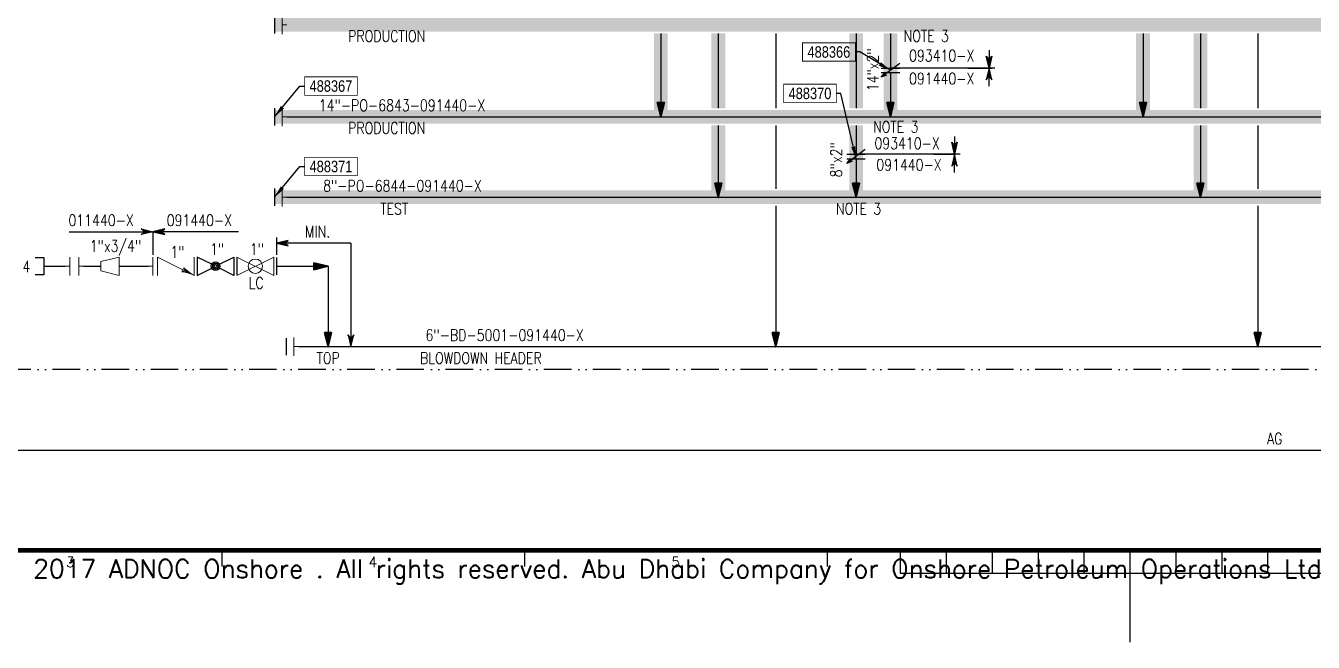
# Model space of a CAD drawing. Header units: millimetres. Extents: x -287 to 5653, y -5 to 599.
# Drawn here: x 185 to 465.4, y -5 to 129.1 of the extents above; entities that cross this region are included whole.
import ezdxf
from ezdxf.enums import TextEntityAlignment as Align

# ---------------------------------------------------------------- set-up
doc = ezdxf.new("R2010")
doc.units = ezdxf.units.MM
doc.header["$LTSCALE"] = 6
doc.linetypes.add('SKIDX2', pattern=[1.75, 1, -0.25, 0, -0.25, 0, -0.25])
for name, color, linetype in [('BORDER1', 3, 'CONTINUOUS'), ('BORDER2', 7, 'CONTINUOUS'), ('DIM_TAG', 5, 'CONTINUOUS'), ('GRID', 7, 'CONTINUOUS'), ('MAJOR', 42, 'CONTINUOUS'), ('MINOR', 152, 'CONTINUOUS'), ('PID', 82, 'CONTINUOUS'), ('SKID', 6, 'SKIDX2'), ('TEXT', 42, 'CONTINUOUS'), ('TEXT_TAG', 10, 'CONTINUOUS')]:
    doc.layers.add(name, color=color, linetype=linetype)
doc.layers.add('HIGHLITED LINE', color=2, linetype='CONTINUOUS', transparency=0.6)
doc.styles.add('ROMANC', font='ROMANC.shx', dxfattribs={"width": 0.8, "height": 5})
doc.styles.add('ROMANS', font='ROMANS', dxfattribs={"width": 0.8, "height": 2.5})
doc.styles.add('ROMANT', font='ROMANT.shx', dxfattribs={"width": 0.8, "height": 4})
doc.styles.get("Standard").update_dxf_attribs({"font": 'txt.shx', "width": 0.8})
doc.styles.add('TAG', font='arial.ttf', dxfattribs={"width": 0.8})
doc.styles.add('TXT', font='txt.shx')
doc.dimstyles.get("Standard").update_dxf_attribs({"dimscale": 15, "dimtxt": 0.18, "dimasz": 0.18, "dimexe": 0.18, "dimexo": 0.0625, "dimgap": 0.09, "dimtad": 0, "dimtih": 1, "dimtoh": 1, "dimdec": 4, "dimzin": 0, "dimdsep": 46, "dimtxsty": 'Standard', "dimcen": 0.09, "dimadec": 0, "dimazin": 0, "dimtfac": 1, "dimtdec": 4, "dimtofl": 0, "dimtmove": 0, "dimatfit": 3, "dimfxl": 1, "dimtolj": 1, "dimtzin": 0, "dimarcsym": 0})
pattern_1 = [(0, (21.6977, 11.805), (0, 3.125), [])]
pattern_2 = [(0, (21.0576, 11.805), (0, 3.125), [])]

# ---------------------------------------------------------------- blocks, each defined once
blk = doc.blocks.new('AD_INSULATING FLANGE', base_point=(0.16, 0))
at = {"layer": 'PID'}
for points in [[(0.24, 0.08), (0.203, 0.05), (0.219, 0.052), (0.221, 0.035)], [(0.203, 0.05), (0.219, 0.052), (0.221, 0.035), (0.24, 0.08)]]:
    blk.add_hatch(color=256, dxfattribs=at).paths.add_polyline_path(points, flags=0)
for p, q in [((0.12, -0.08), (0.24, 0.08)), ((0.16, 0.08), (0.16, -0.08)), ((0.2, 0.08), (0.2, -0.08)), ((0.24, 0.08), (0.203, 0.05)), ((0.203, 0.05), (0.219, 0.052)), ((0.219, 0.052), (0.221, 0.035)), ((0.221, 0.035), (0.24, 0.08))]:
    blk.add_line(p, q, dxfattribs=at)
for points in [[(0.24, 0.08), (0.203, 0.05), (0.219, 0.052), (0.221, 0.035)], [(0.203, 0.05), (0.219, 0.052), (0.221, 0.035), (0.24, 0.08)]]:
    blk.add_lwpolyline(points, close=True, dxfattribs=at)
blk = doc.blocks.new('FLANGE BLIND WITHOUT TAP', base_point=(0.012, 0))
at = {"layer": 'PID'}
blk.add_line((0.025, -0.075), (0.025, 0.075), dxfattribs=at)
blk = doc.blocks.new('AD_FLANGE WITH IMPLIED GASKET')
at = {"layer": 'PID', "lineweight": 13}
for p, q in [((0, 0), (-0.04, 0)), ((0, -0.08), (0, 0.08))]:
    blk.add_line(p, q, dxfattribs=at)
blk = doc.blocks.new('HOSE CONNECTION', base_point=(-0.062, 0))
at = {"layer": 'PID'}
for p, q in [((-0.05, 0.075), (-0.125, 0.075)), ((-0.05, -0.075), (-0.05, 0.075)), ((-0.05, 0), (0, 0)), ((-0.125, -0.075), (-0.05, -0.075))]:
    blk.add_line(p, q, dxfattribs=at)
blk = doc.blocks.new('CONCENTRIC')
at = {"layer": 'PID', "lineweight": 13}
for p, q in [((-0.08, -0.08), (-0.08, 0.08)), ((-0.08, 0.08), (0.08, 0.04)), ((0.08, 0.04), (0.08, -0.04)), ((0.08, -0.04), (-0.08, -0.08))]:
    blk.add_line(p, q, dxfattribs=at)
blk = doc.blocks.new('AD_CHECK VALVE')
at = {"layer": 'PID', "lineweight": 13}
for p, q in [((-0.16, 0.08), (0.16, -0.08)), ((-0.16, -0.08), (-0.16, 0.08)), ((0.16, -0.08), (0.16, 0.08)), ((0.053, -0.048), (0.07, -0.014)), ((0.053, -0.048), (0.083, -0.041)), ((0.105, -0.053), (0.053, -0.048)), ((0.083, -0.041), (0.07, -0.014)), ((0.07, -0.014), (0.105, -0.053))]:
    blk.add_line(p, q, dxfattribs=at)
for centre, start, end in [((-0.003, -0.431), 66.7993, 81.7792), ((0.343, 0.261), 225.0907, 240.0706)]:
    blk.add_arc(centre, 0.387, start, end, dxfattribs=at)
blk = doc.blocks.new('FLANGE BLIND', base_point=(0.012, 0))
at = {"layer": 'PID', "lineweight": 13}
blk.add_line((0.025, -0.075), (0.025, 0.075), dxfattribs=at)
blk = doc.blocks.new('AD_GLOBE VALVE')
at = {"layer": 'PID'}
for p, q in [((-0.034, 0.017), (-0.16, 0.08)), ((-0.16, 0.08), (-0.16, -0.08)), ((0.034, 0.017), (0.16, 0.08)), ((0.16, 0.08), (0.16, -0.08)), ((-0.16, -0.08), (-0.034, -0.017)), ((0.16, -0.08), (0.034, -0.017))]:
    blk.add_line(p, q, dxfattribs=at)
for centre, radius in [((0, 0), 0.0375), ((0, 0), 0.0255), ((-0.001, 0), 0.0135)]:
    blk.add_circle(centre, radius, dxfattribs=at)
blk = doc.blocks.new('AD_BALL VALVE')
at = {"layer": 'PID', "lineweight": 13}
for p, q in [((0.16, -0.08), (-0.16, 0.08)), ((-0.16, -0.08), (0.16, 0.08)), ((-0.159, 0.08), (-0.159, -0.08)), ((0.16, 0.08), (0.16, -0.08))]:
    blk.add_line(p, q, dxfattribs=at)
blk.add_circle((0, 0), 0.0625, dxfattribs=at)
blk = doc.blocks.new('FLANGE')
at = {"layer": 'PID'}
for p, q in [((0, 0), (-0.05, 0)), ((0, -0.075), (0, 0.075))]:
    blk.add_line(p, q, dxfattribs=at)
blk = doc.blocks.new('*U20')
at = {"layer": 'BORDER1', "color": 154, "true_color": 0x1859a9, "const_width": 1}
blk.add_lwpolyline([(0, 564), (796, 564), (796, 0), (0, 0)], close=True, dxfattribs=at)
at = {"layer": 'BORDER2', "color": 154, "true_color": 0x1859a9, "style": 'ROMANS'}
blk.add_text('2017 ADNOC Onshore . All rights reserved. Abu Dhabi Company for Onshore Petroleum Operations Ltd. Restricted Circulation', height=4, dxfattribs=at).set_placement((328, -2), align=Align.TOP_CENTER)
at = {"layer": 'BORDER2', "flags": 8}
for tag, height, style, p in [('REV4', 2.7, 'ROMANS', (662.76, 139.68)), ('REV3', 2.7, 'ROMANS', (662.76, 132.68)), ('REV2', 2.7, 'ROMANS', (662.76, 125.68)), ('REV', 2.7, 'ROMANS', (662.76, 118.68)), ('RE4', 7, 'ROMANT', (745.34, 6.15))]:
    blk.add_attdef(tag, text='', height=height, dxfattribs=dict(at, style=style)).set_placement(p, align=Align.CENTER)
at = {"layer": 'BORDER2', "style": 'ROMANS', "width": 4.59626}
for tag, p, p2 in [('DATE4', (668.47, 139.68), (681.47, 139.68)), ('DATE3', (668.47, 132.68), (681.47, 132.68)), ('DATE2', (668.47, 125.68), (681.47, 125.68)), ('DATE', (668.47, 118.68), (681.47, 118.68))]:
    blk.add_attdef(tag, text='', height=2.7, dxfattribs=at).set_placement(p, p2, align=Align.FIT)
at = {"layer": 'BORDER2'}
for tag, height, style, p in [('DRN4', 2.7, 'ROMANS', (689.55, 139.68)), ('CHD4', 2.7, 'ROMANS', (701.61, 139.68)), ('APD4', 2.7, 'ROMANS', (713.32, 139.68)), ('DRN3', 2.7, 'ROMANS', (689.55, 132.68)), ('CHD3', 2.7, 'ROMANS', (701.61, 132.68)), ('APD3', 2.7, 'ROMANS', (713.32, 132.68)), ('DRN2', 2.7, 'ROMANS', (689.55, 125.68)), ('CHD2', 2.7, 'ROMANS', (701.61, 125.68)), ('APD2', 2.7, 'ROMANS', (713.32, 125.68)), ('DRN', 2.7, 'ROMANS', (689.55, 118.68)), ('CHD', 2.7, 'ROMANS', (701.61, 118.68)), ('APD', 2.7, 'ROMANS', (713.32, 118.68)), ('CONS_CONT_VEND', 3.5, 'ROMANC', (726, 61.94))]:
    blk.add_attdef(tag, text='', height=height, dxfattribs=dict(at, style=style)).set_placement(p, align=Align.CENTER)
at = {"layer": 'BORDER2', "style": 'ROMANS', "width": 0.8}
for tag, p, height in [('1:X', (670.77, 103.49), 3), ('LOC', (709.61, 103.49), 3), ('PROJ_NO', (774.84, 103.49), 3), ('CONS_DRG_NO', (681.74, 53.26), 2.5)]:
    blk.add_attdef(tag, p, '', height=height, dxfattribs=at)
at = {"layer": 'BORDER2', "lineweight": 30, "width": 0.8, "flags": 104}
for tag, p in [('COMMENTS4', (720.55, 141.5)), ('COMMENTS3', (720.55, 134.5)), ('COMMENTS2', (720.55, 127.5)), ('COMMENTS', (720.55, 120.5))]:
    blk.add_attdef(tag, text='', height=2.2, dxfattribs=at).set_placement(p, align=Align.MIDDLE_LEFT)
at = {"layer": 'BORDER2', "style": 'ROMANS', "width": 0.8}
for tag, p in [('PROJECT_TITLE_1', (726, 45.91)), ('PROJECT_TITLE_2', (726, 40.58))]:
    blk.add_attdef(tag, text='', height=3.5, dxfattribs=at).set_placement(p, align=Align.MIDDLE)
at = {"layer": 'BORDER2', "style": 'ROMANT', "width": 0.8}
for tag, p in [('DRG_TITLE_1', (726, 29.73)), ('DRG_TITLE_2', (726, 23.03)), ('DRG_TITLE_3', (726, 16.33))]:
    blk.add_attdef(tag, text='', height=4, dxfattribs=at).set_placement(p, align=Align.CENTER)
at = {"layer": 'BORDER2', "style": 'ROMANT'}
for tag, p in [('AR', (668.95, 6.15)), ('PA', (683.03, 6.15)), ('DC', (697.09, 6.15)), ('TS', (775.94, 6.15))]:
    blk.add_attdef(tag, p, '', height=7, dxfattribs=at)
for tag, p in [('SRNO', (736.79, 6.15)), ('SH', (771.83, 6.2))]:
    blk.add_attdef(tag, text='', height=7, dxfattribs=at).set_placement(p, align=Align.RIGHT)
at = {"layer": 'BORDER2', "style": 'ROMANS', "flags": 2}
blk.add_attdef('TB_VERSION', text='', height=2, dxfattribs=at).set_placement((1, -1), align=Align.TOP_LEFT)
blk = doc.blocks.new('A$C30e92614')
at = {"layer": 'GRID'}
for p, q in [((227.75, 15), (227.75, 11.5)), ((293.667, 15), (293.667, 11.5)), ((359.583, 15), (359.583, 11.5)), ((375.5, 15), (375.5, 10)), ((385.5, 15), (385.5, 10)), ((395.5, 15), (395.5, 10)), ((405.5, 15), (405.5, 10)), ((415.5, 15), (415.5, 10)), ((425.5, 15), (425.5, -5)), ((435.5, 15), (435.5, 10)), ((445.5, 15), (445.5, 10)), ((455.5, 15), (455.5, 10)), ((375.5, 10), (475.5, 10))]:
    blk.add_line(p, q, dxfattribs=at)
at = {"layer": 'GRID', "style": 'TXT'}
for s, p in [('3', (193.7991, 11.35)), ('4', (259.7151, 11.35)), ('5', (325.6321, 11.35))]:
    blk.add_text(s, height=2.2, dxfattribs=at).set_placement(p)

msp = doc.modelspace()

# ---------------------------------------------------------------- hatches: boundary and pattern name
at = {"layer": 'PID', "linetype": 'Continuous', "lineweight": 0}
for points in [[(323.36, 109.31), (324.12, 112.41), (322.57, 112.41)], [(373.36, 109.31), (374.12, 112.41), (372.57, 112.41)], [(428.36, 109.31), (429.12, 112.41), (427.57, 112.41)], [(335.86, 91.81), (336.62, 94.91), (335.07, 94.91)], [(365.86, 91.81), (366.62, 94.91), (365.07, 94.91)], [(440.86, 91.81), (441.62, 94.91), (440.07, 94.91)], [(250.86, 76.81), (247.75, 77.57), (247.75, 76.02)], [(250.86, 59.31), (251.62, 62.41), (250.07, 62.41)], [(348.36, 59.31), (349.12, 62.41), (347.57, 62.41)], [(453.36, 59.31), (454.12, 62.41), (452.57, 62.41)]]:
    msp.add_hatch(color=256, dxfattribs=at).paths.add_polyline_path(points)
at = {"layer": 'TEXT'}
for points in [[(394.82, 119.93), (395.42, 122.53), (394.82, 121.73), (394.22, 122.53)], [(395.42, 117.33), (394.82, 119.93), (394.22, 117.33), (394.82, 118.13)], [(387.31, 101.18), (387.91, 103.78), (387.31, 102.98), (386.71, 103.78)], [(387.91, 98.58), (387.31, 101.18), (386.71, 98.58), (387.31, 99.38)], [(210.13, 84.91), (212.73, 84.31), (210.13, 83.71), (210.93, 84.31)], [(215.33, 84.91), (212.73, 84.31), (215.33, 83.71), (214.53, 84.31)], [(242.2, 82.41), (239.61, 81.81), (242.2, 81.21), (241.4, 81.81)], [(255.26, 61.88), (255.86, 59.28), (256.46, 61.88), (255.86, 61.08)]]:
    msp.add_hatch(color=256, dxfattribs=at).paths.add_polyline_path(points)
h = msp.add_hatch(dxfattribs=at)
h.set_pattern_fill('LINE', color=256, scale=25, style=0)
h.set_pattern_definition(pattern_1)
h.paths.add_polyline_path([(394.82, 119.93), (395.42, 122.53), (394.82, 121.73), (394.22, 122.53)])
h = msp.add_hatch(dxfattribs=at)
h.set_pattern_fill('LINE', color=256, scale=25, style=0)
h.set_pattern_definition(pattern_1)
h.paths.add_polyline_path([(395.42, 117.33), (394.82, 119.93), (394.22, 117.33), (394.82, 118.13)])
h = msp.add_hatch(dxfattribs=at)
h.set_pattern_fill('LINE', color=256, scale=25, style=0)
h.set_pattern_definition(pattern_2)
h.paths.add_polyline_path([(387.31, 101.18), (387.91, 103.78), (387.31, 102.98), (386.71, 103.78)])
h = msp.add_hatch(dxfattribs=at)
h.set_pattern_fill('LINE', color=256, scale=25, style=0)
h.set_pattern_definition(pattern_2)
h.paths.add_polyline_path([(387.91, 98.58), (387.31, 101.18), (386.71, 98.58), (387.31, 99.38)])
h = msp.add_hatch(dxfattribs=at)
h.set_pattern_fill('LINE', color=256, scale=25, style=0)
h.set_pattern_definition([(0, (18.355, 11.805), (0, 3.125), [])])
h.paths.add_polyline_path([(255.26, 61.88), (255.86, 59.28), (256.46, 61.88), (255.86, 61.08)])

# ---------------------------------------------------------------- linework, layer by layer
at = {"layer": 'DIM_TAG', "const_width": 0.17}
for points in [[(354.19, 121.42), (354.19, 125.42), (365.69, 125.42), (365.69, 121.42)], [(245.75, 114.01), (245.75, 118.01), (257.25, 118.01), (257.25, 114.01)], [(350.07, 112.41), (350.07, 116.41), (361.57, 116.41), (361.57, 112.41)], [(245.75, 96.51), (245.75, 100.51), (257.25, 100.51), (257.25, 96.51)]]:
    msp.add_lwpolyline(points, close=True, dxfattribs=at)
at = {"layer": 'HIGHLITED LINE', "const_width": 3}
for points in [[(310.86, 147.44), (310.86, 129.31)], [(380.86, 147.44), (380.86, 129.31)], [(415.86, 147.44), (415.86, 129.31)], [(239.21, 129.31), (644.36, 129.31)], [(323.36, 127.44), (323.36, 109.31)], [(335.86, 127.44), (335.86, 111.18)], [(365.86, 127.44), (365.86, 111.18)], [(373.36, 127.44), (373.36, 109.31)], [(428.36, 127.44), (428.36, 109.31)], [(440.86, 127.44), (440.86, 111.18)], [(239.21, 109.31), (644.36, 109.31)], [(335.86, 107.44), (335.86, 91.81)], [(365.86, 107.44), (365.86, 91.81)], [(440.86, 107.44), (440.86, 91.81)], [(239.21, 91.81), (644.36, 91.81)]]:
    msp.add_lwpolyline(points, dxfattribs=at)
at = {"layer": 'MAJOR'}
for points in [[(323.36, 127.44), (323.36, 109.31)], [(335.86, 127.44), (335.86, 111.18)], [(348.36, 127.44), (348.36, 111.18)], [(428.36, 127.44), (428.36, 109.31)], [(440.86, 127.44), (440.86, 111.18)], [(453.36, 127.44), (453.36, 111.18)], [(241.86, 109.31), (323.36, 109.31)], [(323.36, 109.31), (373.36, 109.31)], [(335.86, 107.44), (335.86, 91.81)], [(348.36, 107.44), (348.36, 93.68)], [(373.36, 109.31), (428.36, 109.31)], [(428.36, 109.31), (488.36, 109.31)], [(440.86, 107.44), (440.86, 91.81)], [(453.36, 107.44), (453.36, 93.68)], [(241.86, 91.81), (335.86, 91.81)], [(335.86, 91.81), (365.86, 91.81)], [(348.36, 89.94), (348.36, 59.31)], [(365.86, 91.81), (440.86, 91.81)], [(440.86, 91.81), (500.86, 91.81)], [(453.36, 89.94), (453.36, 59.31)], [(244.43, 59.31), (250.86, 59.31)], [(250.86, 59.31), (348.36, 59.31)], [(348.36, 59.31), (453.36, 59.31)], [(453.36, 59.31), (513.36, 59.31)]]:
    msp.add_lwpolyline(points, dxfattribs=at)
at = {"layer": 'MINOR'}
for points in [[(365.86, 127.44), (365.86, 111.18)], [(373.36, 127.44), (373.36, 119.93)], [(373.36, 118.93), (373.36, 109.31)], [(365.86, 107.44), (365.86, 101.18)], [(365.86, 100.18), (365.86, 91.81)], [(190.23, 76.81), (193.61, 76.81)], [(197.61, 76.81), (201.36, 76.81)], [(205.36, 76.81), (211.73, 76.81)], [(240.9, 76.81), (250.86, 76.81), (250.86, 59.31)], [(163.36, 36.81), (644.36, 36.81)]]:
    msp.add_lwpolyline(points, dxfattribs=at)
at = {"layer": 'PID', "linetype": 'Continuous', "lineweight": 35}
for p, q in [((322.57, 112.41), (323.36, 109.31)), ((324.12, 112.41), (322.57, 112.41)), ((323.36, 109.31), (324.12, 112.41)), ((372.57, 112.41), (373.36, 109.31)), ((374.12, 112.41), (372.57, 112.41)), ((373.36, 109.31), (374.12, 112.41)), ((427.57, 112.41), (428.36, 109.31)), ((429.12, 112.41), (427.57, 112.41)), ((428.36, 109.31), (429.12, 112.41)), ((335.07, 94.91), (335.86, 91.81)), ((336.62, 94.91), (335.07, 94.91)), ((335.86, 91.81), (336.62, 94.91)), ((365.07, 94.91), (365.86, 91.81)), ((366.62, 94.91), (365.07, 94.91)), ((365.86, 91.81), (366.62, 94.91)), ((440.07, 94.91), (440.86, 91.81)), ((441.62, 94.91), (440.07, 94.91)), ((440.86, 91.81), (441.62, 94.91)), ((247.75, 77.57), (247.75, 76.02)), ((250.86, 76.81), (247.75, 77.57)), ((247.75, 76.02), (250.86, 76.81)), ((250.07, 62.41), (250.86, 59.31)), ((251.62, 62.41), (250.07, 62.41)), ((250.86, 59.31), (251.62, 62.41)), ((347.57, 62.41), (348.36, 59.31)), ((349.12, 62.41), (347.57, 62.41)), ((348.36, 59.31), (349.12, 62.41)), ((452.57, 62.41), (453.36, 59.31)), ((454.12, 62.41), (452.57, 62.41)), ((453.36, 59.31), (454.12, 62.41))]:
    msp.add_line(p, q, dxfattribs=at)
at = {"layer": 'PID', "linetype": 'Continuous', "lineweight": 0}
for points in [[(323.36, 109.31), (324.12, 112.41), (322.57, 112.41)], [(373.36, 109.31), (374.12, 112.41), (372.57, 112.41)], [(428.36, 109.31), (429.12, 112.41), (427.57, 112.41)], [(335.86, 91.81), (336.62, 94.91), (335.07, 94.91)], [(365.86, 91.81), (366.62, 94.91), (365.07, 94.91)], [(440.86, 91.81), (441.62, 94.91), (440.07, 94.91)], [(250.86, 76.81), (247.75, 77.57), (247.75, 76.02)], [(250.86, 59.31), (251.62, 62.41), (250.07, 62.41)], [(348.36, 59.31), (349.12, 62.41), (347.57, 62.41)], [(453.36, 59.31), (454.12, 62.41), (452.57, 62.41)]]:
    msp.add_lwpolyline(points, close=True, dxfattribs=at)
at = {"layer": 'PID', "linetype": 'Continuous', "lineweight": 35}
for p in [(323.36, 109.31), (373.36, 109.31), (428.36, 109.31), (335.86, 91.81), (365.86, 91.81), (440.86, 91.81), (250.86, 59.31), (348.36, 59.31), (453.36, 59.31)]:
    msp.add_point(p, dxfattribs=at)
at = {"layer": 'SKID'}
msp.add_lwpolyline([(173.36, 54.31), (173.36, 164.31), (288.98, 164.31), (288.98, 516.81), (678.36, 516.81), (678.36, 54.31)], close=True, dxfattribs=at)
at = {"layer": 'TEXT'}
for p, q in [((394.82, 123.78), (394.82, 119.93)), ((394.22, 122.53), (394.82, 121.73)), ((394.82, 119.93), (394.22, 122.53)), ((394.82, 121.73), (395.42, 122.53)), ((395.42, 122.53), (394.82, 119.93)), ((394.82, 119.93), (375.86, 119.93)), ((390.23, 119.93), (395.45, 119.93)), ((394.82, 119.93), (394.22, 117.33)), ((394.22, 117.33), (394.82, 118.13)), ((396.07, 119.93), (394.82, 119.93)), ((395.42, 117.33), (394.82, 119.93)), ((394.82, 115.96), (394.82, 119.93)), ((394.82, 118.13), (395.42, 117.33)), ((386.71, 103.78), (387.31, 102.98)), ((387.31, 101.18), (386.71, 103.78)), ((387.31, 105.03), (387.31, 101.18)), ((387.31, 102.98), (387.91, 103.78)), ((387.91, 103.78), (387.31, 101.18)), ((387.31, 101.18), (368.36, 101.18)), ((382.73, 101.18), (387.31, 101.18)), ((387.31, 101.18), (386.71, 98.58)), ((388.56, 101.18), (387.31, 101.18)), ((387.91, 98.58), (387.31, 101.18)), ((387.31, 97.21), (387.31, 101.18)), ((386.71, 98.58), (387.31, 99.38)), ((387.31, 99.38), (387.91, 98.58)), ((194.5, 84.31), (212.73, 84.31)), ((210.93, 84.31), (210.13, 84.91)), ((210.13, 84.91), (212.73, 84.31)), ((210.13, 83.71), (210.93, 84.31)), ((212.73, 84.31), (210.13, 83.71)), ((215.33, 84.91), (212.73, 84.31)), ((212.73, 84.31), (212.73, 79.31)), ((212.73, 84.31), (215.33, 83.71)), ((231.36, 84.31), (212.73, 84.31)), ((214.53, 84.31), (215.33, 84.91)), ((215.33, 83.71), (214.53, 84.31)), ((239.61, 83.06), (239.61, 81.81)), ((242.2, 82.41), (239.61, 81.81)), ((239.61, 81.81), (239.61, 79.31)), ((239.61, 81.81), (242.2, 81.21)), ((255.86, 81.81), (239.61, 81.81)), ((241.4, 81.81), (242.2, 82.41)), ((242.2, 81.21), (241.4, 81.81)), ((255.86, 81.81), (255.86, 59.28)), ((255.86, 61.08), (255.26, 61.88)), ((255.26, 61.88), (255.86, 59.28)), ((256.46, 61.88), (255.86, 61.08)), ((255.86, 59.28), (256.46, 61.88))]:
    msp.add_line(p, q, dxfattribs=at)
for points in [[(395.42, 122.53), (394.82, 119.93), (394.22, 122.53), (394.82, 121.73)], [(395.42, 117.33), (394.82, 119.93), (394.22, 117.33), (394.82, 118.13)], [(387.91, 103.78), (387.31, 101.18), (386.71, 103.78), (387.31, 102.98)], [(387.91, 98.58), (387.31, 101.18), (386.71, 98.58), (387.31, 99.38)], [(210.13, 84.91), (212.73, 84.31), (210.13, 83.71), (210.93, 84.31)], [(215.33, 84.91), (212.73, 84.31), (215.33, 83.71), (214.53, 84.31)], [(242.2, 82.41), (239.61, 81.81), (242.2, 81.21), (241.4, 81.81)], [(255.26, 61.88), (255.86, 59.28), (256.46, 61.88), (255.86, 61.08)]]:
    msp.add_lwpolyline(points, close=True, dxfattribs=at)
for points in [[(390.23, 119.93), (373.36, 119.93)], [(382.73, 101.18), (365.86, 101.18)]]:
    msp.add_lwpolyline(points, dxfattribs=at)

# ---------------------------------------------------------------- block references
at = {"layer": 'BORDER2'}
msp.add_blockref('*U20', (30, 15), dxfattribs=at)
at = {"layer": 'GRID'}
msp.add_blockref('A$C30e92614', (0, 0), dxfattribs=at)
at = {"layer": 'PID', "linetype": 'Continuous', "yscale": 25, "zscale": 25}
for name, p, xscale, rotation in [('FLANGE BLIND WITHOUT TAP', (239.53, 129.31), 25, 180.0000000000119), ('AD_INSULATING FLANGE', (373.36, 119.93), -25, 90.0000000000059), ('FLANGE BLIND WITHOUT TAP', (239.53, 109.31), 25, 180.0000000000119), ('AD_INSULATING FLANGE', (365.86, 101.18), -25, 90.0000000000059), ('FLANGE BLIND WITHOUT TAP', (239.53, 91.81), 25, 180.0000000000119), ('AD_FLANGE WITH IMPLIED GASKET', (240.86, 91.81), 25, 180.0000000000119), ('HOSE CONNECTION', (188.67, 76.81), -25, 180), ('FLANGE BLIND', (222.05, 76.81), -25, 180), ('FLANGE BLIND', (230.7, 76.81), -25, 180), ('FLANGE', (239.65, 76.81), 25, 180.0000000000119)]:
    msp.add_blockref(name, p, dxfattribs=dict(at, xscale=xscale, rotation=rotation))
for name, p, xscale in [('AD_FLANGE WITH IMPLIED GASKET', (240.86, 129.31), -25), ('AD_FLANGE WITH IMPLIED GASKET', (240.86, 109.31), -25), ('AD_FLANGE WITH IMPLIED GASKET', (194.61, 76.81), 25), ('AD_FLANGE WITH IMPLIED GASKET', (196.61, 76.81), -25), ('CONCENTRIC', (203.36, 76.81), -25), ('AD_FLANGE WITH IMPLIED GASKET', (212.73, 76.81), 25), ('AD_CHECK VALVE', (217.73, 76.81), 25), ('AD_GLOBE VALVE', (226.38, 76.81), 25), ('AD_BALL VALVE', (235.03, 76.81), 25), ('FLANGE BLIND WITHOUT TAP', (242.11, 59.31), -25), ('AD_FLANGE WITH IMPLIED GASKET', (243.43, 59.31), -25)]:
    msp.add_blockref(name, p, dxfattribs=dict(at, xscale=xscale))

# ---------------------------------------------------------------- texts
at = {"layer": 'TEXT', "style": 'ROMANS', "width": 0.8}
for s, p in [('PRODUCTION', (255.24, 125.62)), ('093410-X', (377.4, 121.37)), ('091440-X', (377.4, 116.39)), ('14"-PO-6843-091440-X', (248.85, 110.56)), ('PRODUCTION', (255.24, 105.62)), ('093410-X', (369.86, 102.31)), ('091440-X', (370.27, 97.62)), ('8"-PO-6844-091440-X', (249.8, 93.06)), ('TEST', (262.24, 88.06)), ('011440-X', (194.33, 85.56)), ('091440-X', (215.73, 85.56)), ('1"x3/4"', (198.96, 79.96)), ('6"-BD-5001-091440-X', (272.1, 60.56)), ('BLOWDOWN HEADER', (270.91, 55.56)), ('AG', (455.37, 38.06))]:
    msp.add_text(s, height=2.5, dxfattribs=at).set_placement(p)
for s, p in [('NOTE 3', (376.21, 126.91)), ('NOTE 3', (369.57, 107.12)), ('NOTE 3', (361.48, 89.31)), ('MIN.', (245.86, 84.31)), ('NOTE 4', (176.19, 76.75)), ('TOP', (248.36, 56.81))]:
    msp.add_text(s, height=2.5, dxfattribs=at).set_placement(p, align=Align.MIDDLE_LEFT)
for s, p in [('14"x2"', (369.5, 119.54)), ('8"x2"', (361.54, 99.96))]:
    msp.add_text(s, height=2.5, rotation=90, dxfattribs=at).set_placement(p, align=Align.MIDDLE_CENTER)
at = {"layer": 'TEXT', "lineweight": 0, "style": 'ROMANS', "width": 0.8}
for p in [(225.17, 79.27), (233.82, 79.27), (216.53, 78.65)]:
    msp.add_text('1"', height=2.5, dxfattribs=at).set_placement(p)
at = {"layer": 'TEXT', "style": 'ROMANS', "width": 0.8}
msp.add_text('LC', height=2.5, dxfattribs=at).set_placement((235.22, 73.16), align=Align.MIDDLE_CENTER)
at = {"layer": 'TEXT_TAG', "style": 'TAG', "width": 0.8}
for s, p in [('488366', (359.94, 123.42)), ('488367', (251.5, 116.01)), ('488370', (355.82, 114.41)), ('488371', (251.5, 98.51))]:
    msp.add_text(s, height=2.5, dxfattribs=at).set_placement(p, align=Align.MIDDLE_CENTER)

# ---------------------------------------------------------------- leaders
at = {"layer": 'DIM_TAG'}
for points in [[(373.36, 119.43), (366.69, 123.42), (365.69, 123.42)], [(239.21, 109.31), (244.75, 116.01), (245.75, 116.01)], [(365.86, 100.18), (362.57, 114.41), (361.57, 114.41)], [(239.21, 91.81), (244.75, 98.51), (245.75, 98.51)]]:
    msp.add_leader(points, dimstyle='Standard', dxfattribs=at)

doc.saveas('drawing.dxf')
